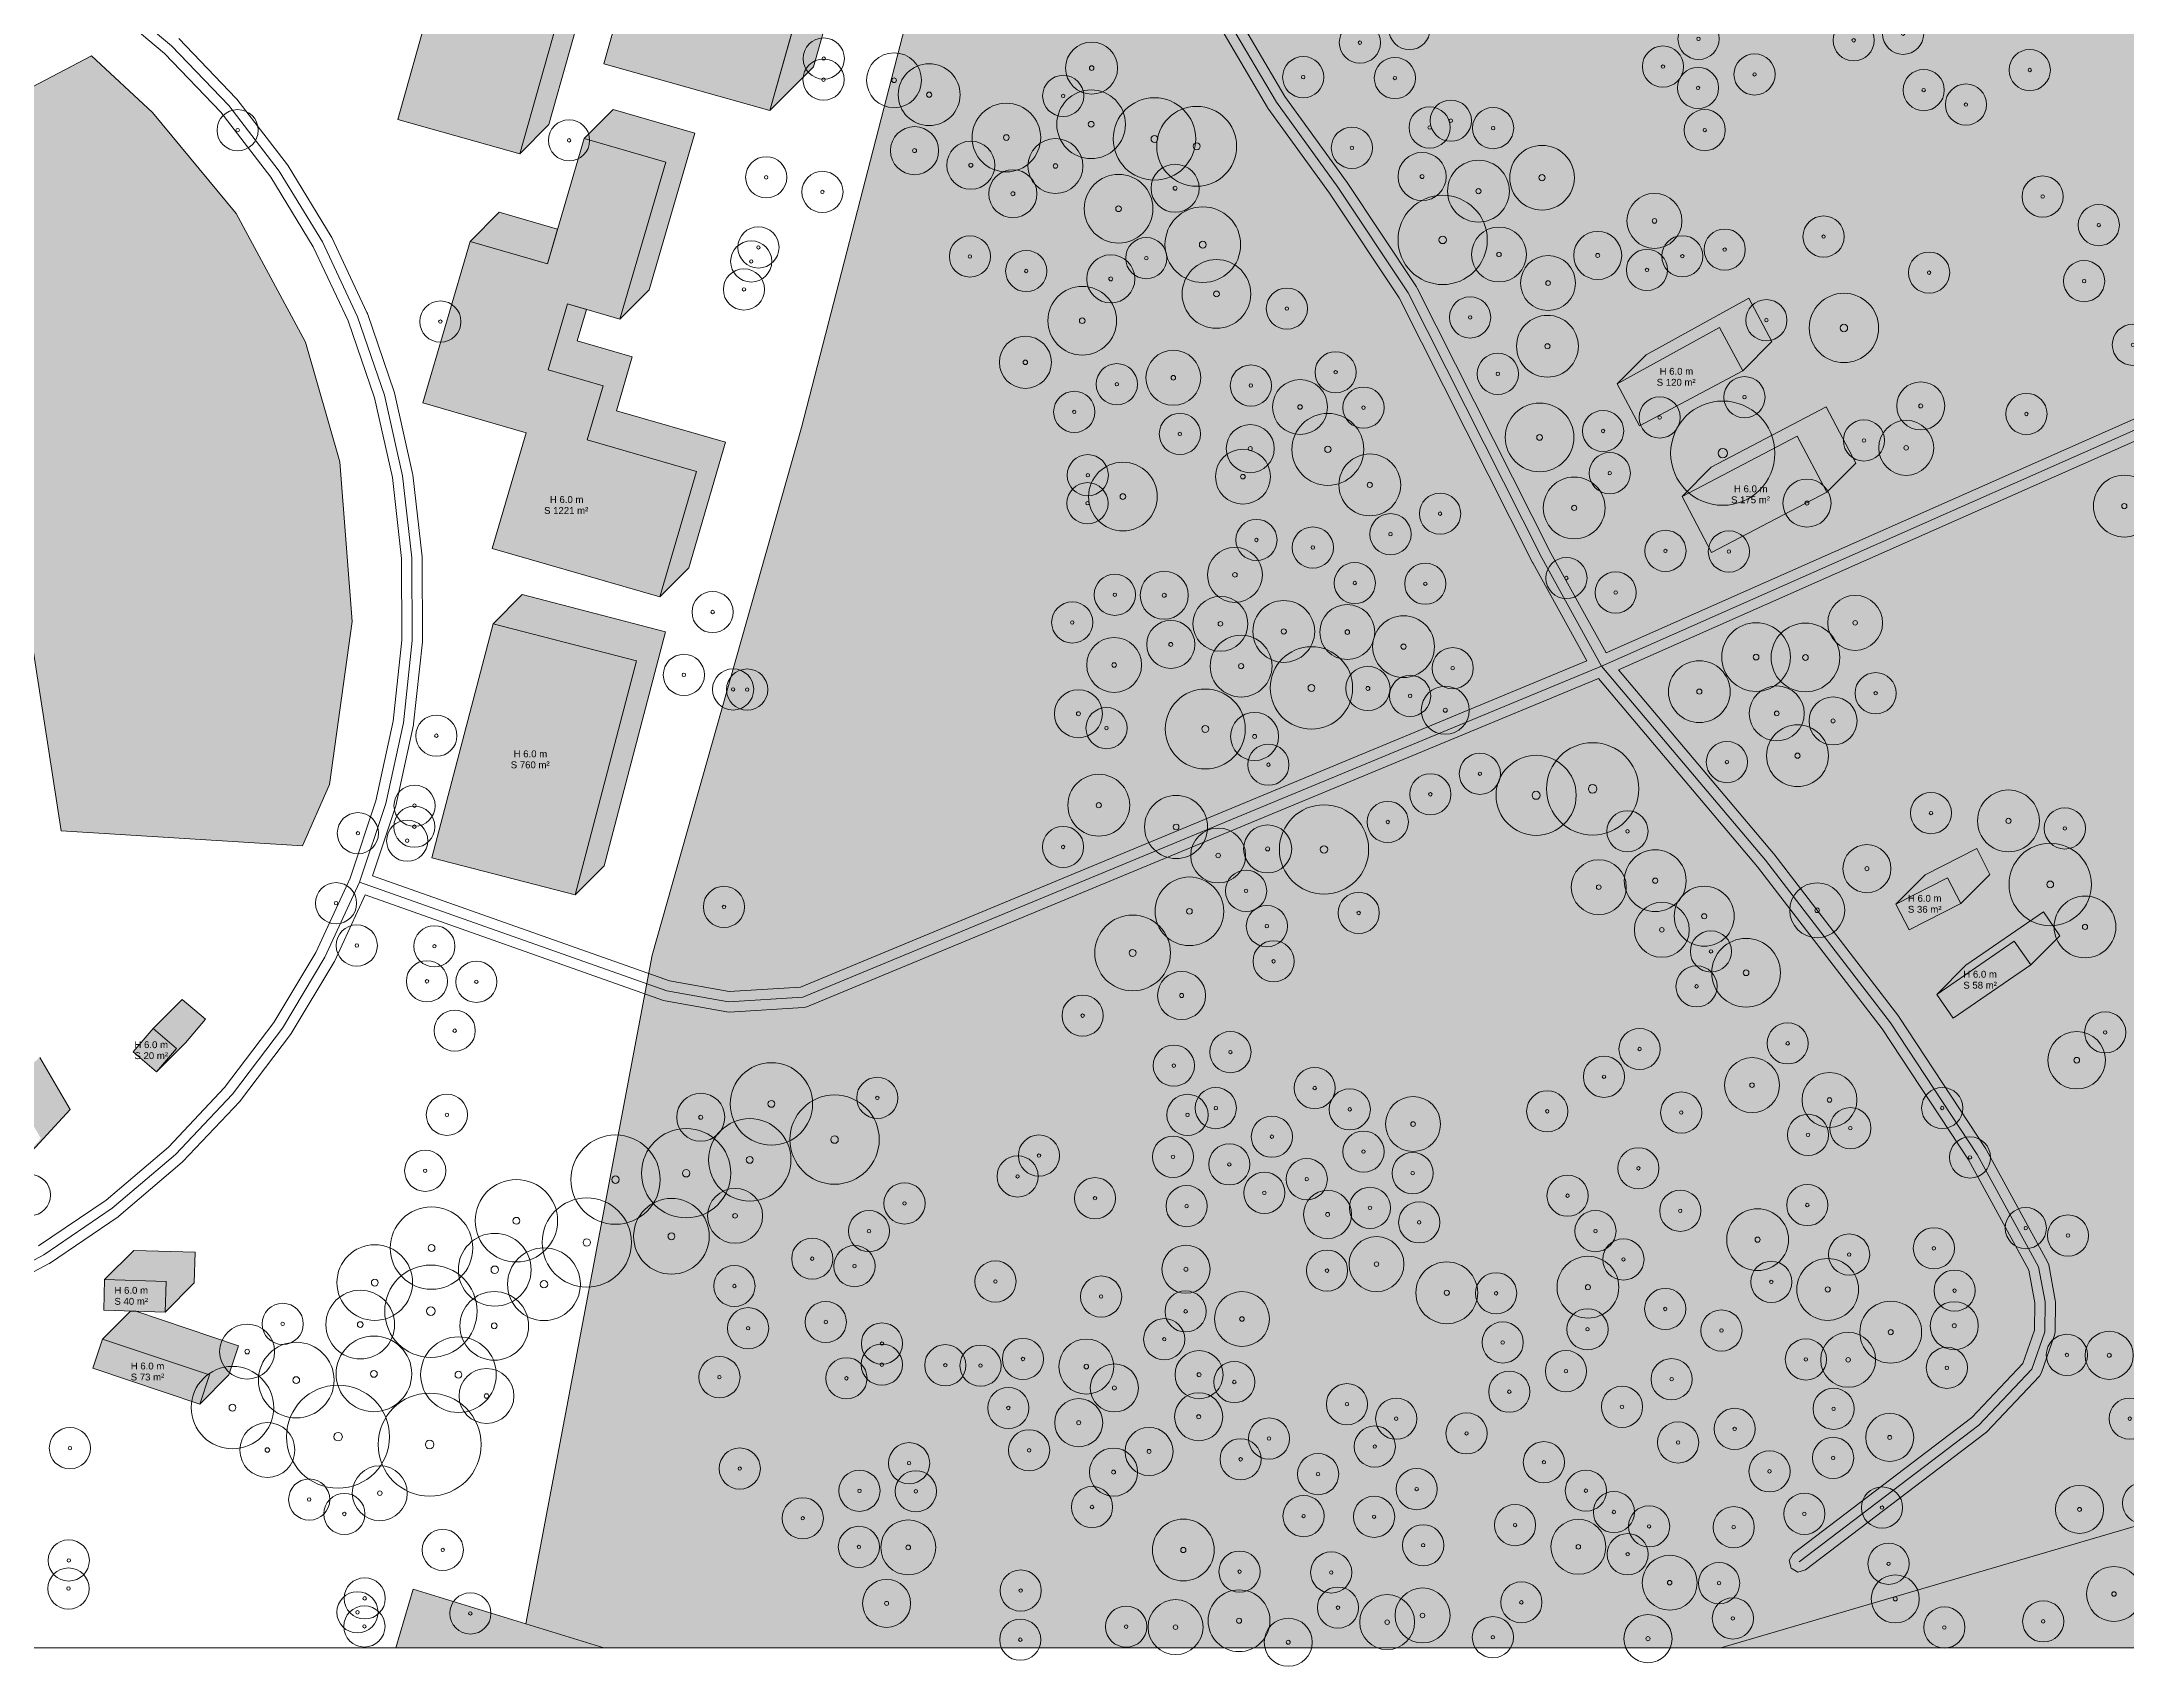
# Model space of a CAD drawing. Header units: metres. Extents: x -6 to 971, y -3 to 1031.
# Drawn here: x 490.4 to 793.9, y -2.7 to 233.8 of the extents above; entities that cross this region are included whole.
import ezdxf

# ---------------------------------------------------------------- set-up
doc = ezdxf.new("R2010")
doc.units = ezdxf.units.M
doc.header["$MEASUREMENT"] = 0
for name, color, linetype, lineweight, true_color in [('TPX_BUILDING_AREAS_TEXT', 7, 'CONTINUOUS', 0, 0x000000), ('TPX_BUILDING_HEIGHTS_TEXT', 7, 'CONTINUOUS', 0, 0x000000), ('TPX_BUILDINGS', 7, 'CONTINUOUS', 0, 0x000000), ('TPX_BUILDINGS_HATCH', 7, 'CONTINUOUS', 0, 0xf0f0f0), ('TPX_BUILDINGS_SHADOWS_HATCH', 7, 'CONTINUOUS', 0, 0x000000), ('TPX_BUILDINGS_SHADOWS_OUTLINES', 7, 'CONTINUOUS', 0, 0x000000), ('TPX_FRAME_PROJECT', 7, 'CONTINUOUS', 0, 0x000000), ('TPX_RAILWAYS_AXES', 7, 'CONTINUOUS', 0, 0x464646), ('TPX_ROADS_AXES', 7, 'CONTINUOUS', 0, 0x323232), ('TPX_ROADS_CONTOURS', 7, 'CONTINUOUS', 0, 0x646464), ('TPX_VEGETATION_GREEN_SPACES', 7, 'CONTINUOUS', 0, 0x58ba48), ('TPX_VEGETATION_GREEN_SPACES_HATCH', 7, 'CONTINUOUS', 0, 0x58ba48), ('TPX_VEGETATION_TREES_INDIVIDUAL', 7, 'CONTINUOUS', 0, 0x136734)]:
    doc.layers.add(name, color=color, linetype=linetype, lineweight=lineweight, true_color=true_color)
doc.styles.add('TPX_TEXTE', font='arial.ttf')

# ---------------------------------------------------------------- blocks, each defined once
blk = doc.blocks.new('TREETR004_CR045')
at = {"layer": 'TPX_VEGETATION_TREES_INDIVIDUAL'}
for radius in [4.5, 0.375]:
    blk.add_circle((0, 0, 0.04), radius, dxfattribs=at)
blk = doc.blocks.new('TREETR004_CR050')
at = {"layer": 'TPX_VEGETATION_TREES_INDIVIDUAL'}
for radius in [5, 0.417]:
    blk.add_circle((0, 0, 0.04), radius, dxfattribs=at)
blk = doc.blocks.new('TREETR003_CR040')
at = {"layer": 'TPX_VEGETATION_TREES_INDIVIDUAL'}
for radius in [4, 0.333]:
    blk.add_circle((0, 0, 0.04), radius, dxfattribs=at)
blk = doc.blocks.new('TREETR003_CR038')
at = {"layer": 'TPX_VEGETATION_TREES_INDIVIDUAL'}
for radius in [3.79, 0.333]:
    blk.add_circle((0, 0, 0.04), radius, dxfattribs=at)
blk = doc.blocks.new('TREETR005_CR053')
at = {"layer": 'TPX_VEGETATION_TREES_INDIVIDUAL'}
for radius in [5.3, 0.542]:
    blk.add_circle((0, 0, 0.04), radius, dxfattribs=at)
blk = doc.blocks.new('TREETR004_CR042')
at = {"layer": 'TPX_VEGETATION_TREES_INDIVIDUAL'}
for radius in [4.19, 0.417]:
    blk.add_circle((0, 0, 0.04), radius, dxfattribs=at)
blk = doc.blocks.new('TREETR003_CR035')
at = {"layer": 'TPX_VEGETATION_TREES_INDIVIDUAL'}
for radius in [3.5, 0.292]:
    blk.add_circle((0, 0, 0.04), radius, dxfattribs=at)
blk = doc.blocks.new('TREETR007_CR076')
at = {"layer": 'TPX_VEGETATION_TREES_INDIVIDUAL'}
for radius in [7.59, 0.667]:
    blk.add_circle((0, 0, 0.04), radius, dxfattribs=at)
blk = doc.blocks.new('TREETR005_CR052')
at = {"layer": 'TPX_VEGETATION_TREES_INDIVIDUAL'}
for radius in [5.24, 0.458]:
    blk.add_circle((0, 0, 0.04), radius, dxfattribs=at)
blk = doc.blocks.new('TREETR005_CR065')
at = {"layer": 'TPX_VEGETATION_TREES_INDIVIDUAL'}
for radius in [6.5, 0.542]:
    blk.add_circle((0, 0, 0.04), radius, dxfattribs=at)
blk = doc.blocks.new('TREETR003_CR032')
at = {"layer": 'TPX_VEGETATION_TREES_INDIVIDUAL'}
for radius in [3.23, 0.292]:
    blk.add_circle((0, 0, 0.04), radius, dxfattribs=at)
blk = doc.blocks.new('TREETR005_CR051')
at = {"layer": 'TPX_VEGETATION_TREES_INDIVIDUAL'}
for radius in [5.05, 0.542]:
    blk.add_circle((0, 0, 0.04), radius, dxfattribs=at)
blk = doc.blocks.new('TREETR005_CR060')
at = {"layer": 'TPX_VEGETATION_TREES_INDIVIDUAL'}
for radius in [6, 0.5]:
    blk.add_circle((0, 0, 0.04), radius, dxfattribs=at)
blk = doc.blocks.new('TREETR003_CR030')
at = {"layer": 'TPX_VEGETATION_TREES_INDIVIDUAL'}
for radius in [3, 0.25]:
    blk.add_circle((0, 0, 0.04), radius, dxfattribs=at)
blk = doc.blocks.new('TREETR006_CR067')
at = {"layer": 'TPX_VEGETATION_TREES_INDIVIDUAL'}
for radius in [6.72, 0.625]:
    blk.add_circle((0, 0, 0.04), radius, dxfattribs=at)
blk = doc.blocks.new('TREETR005_CR055')
at = {"layer": 'TPX_VEGETATION_TREES_INDIVIDUAL'}
for radius in [5.51, 0.5]:
    blk.add_circle((0, 0, 0.04), radius, dxfattribs=at)
blk = doc.blocks.new('TREETR004_CR044')
at = {"layer": 'TPX_VEGETATION_TREES_INDIVIDUAL'}
for radius in [4.37, 0.375]:
    blk.add_circle((0, 0, 0.04), radius, dxfattribs=at)
blk = doc.blocks.new('TREETR004_CR046')
at = {"layer": 'TPX_VEGETATION_TREES_INDIVIDUAL'}
for radius in [4.59, 0.417]:
    blk.add_circle((0, 0, 0.04), radius, dxfattribs=at)
blk = doc.blocks.new('TREETR006_CR058')
at = {"layer": 'TPX_VEGETATION_TREES_INDIVIDUAL'}
for radius in [5.83, 0.583]:
    blk.add_circle((0, 0, 0.04), radius, dxfattribs=at)
blk = doc.blocks.new('TREETR006_CR075')
at = {"layer": 'TPX_VEGETATION_TREES_INDIVIDUAL'}
for radius in [7.5, 0.625]:
    blk.add_circle((0, 0, 0.04), radius, dxfattribs=at)
blk = doc.blocks.new('TREETR005_CR047')
at = {"layer": 'TPX_VEGETATION_TREES_INDIVIDUAL'}
for radius in [4.71, 0.458]:
    blk.add_circle((0, 0, 0.04), radius, dxfattribs=at)
blk = doc.blocks.new('TREETR005_CR058')
at = {"layer": 'TPX_VEGETATION_TREES_INDIVIDUAL'}
for radius in [5.82, 0.5]:
    blk.add_circle((0, 0, 0.04), radius, dxfattribs=at)

msp = doc.modelspace()

# ---------------------------------------------------------------- hatches: boundary and pattern name
at = {"layer": 'TPX_BUILDINGS_HATCH'}
for points in [[(580.74, 260.71), (572.22, 230.62), (596.4, 223.84), (607.5, 263.08), (600.9, 264.93), (591.23, 267.65), (588.64, 258.49), (580.74, 260.71)], [(551.07, 254), (542.21, 222.5), (560, 217.54), (568.87, 249.04), (551.07, 254)], [(552.75, 204.77), (545.88, 181.26), (560.9, 176.9), (555.97, 160.06), (580.36, 153), (585.7, 171.27), (569.82, 175.86), (572.12, 183.73), (564.11, 186.06), (566.92, 195.67), (574.57, 193.45), (581.24, 216.3), (569.35, 219.75), (564.01, 201.51), (552.75, 204.77)], [(734.71, 192.24), (719.78, 184.01), (723.05, 177.93), (738.08, 185.93), (734.71, 192.24)], [(745.99, 176.42), (729.24, 167.64), (733.55, 159.45), (750.3, 168.24), (745.99, 176.42)], [(556.11, 149.1), (547.16, 115.03), (568.03, 109.6), (576.98, 143.67), (556.11, 149.1)], [(767.91, 112.1), (760.38, 108.27), (762.3, 104.51), (769.82, 108.34), (767.91, 112.1)], [(777.62, 102.89), (766.33, 95.12), (768.73, 91.64), (780.02, 99.42), (777.62, 102.89)], [(506.59, 90.16), (503.69, 86.76), (507.09, 83.84), (510, 87.25), (506.59, 90.16)], [(499.53, 53.6), (499.39, 49.13), (508.34, 48.86), (508.47, 53.34), (499.53, 53.6)], [(499.24, 44.94), (497.82, 40.69), (513.37, 35.48), (514.8, 39.72), (499.24, 44.94)]]:
    msp.add_hatch(color=256, dxfattribs=at).paths.add_polyline_path(points)
at = {"layer": 'TPX_BUILDINGS_SHADOWS_HATCH'}
for points in [[(598.54, 231.39), (596.4, 223.84), (602.77, 230.2), (613.86, 269.44), (612.42, 269.85), (617.3, 287.92), (610.67, 289.69), (606.43, 285.45), (613.06, 283.68), (607.5, 263.08), (598.54, 231.39)], [(555.31, 258.24), (551.07, 254), (568.87, 249.04), (560, 217.54), (564.24, 221.79), (573.11, 253.28), (555.31, 258.24)], [(366.37, 196.14), (364.71, 175.94), (365.02, 147.27), (369.28, 125.62), (374.87, 105.2), (382.52, 86.81), (399.05, 68.92), (417.97, 60.62), (432.09, 58.3), (445.48, 59.94), (457.12, 63.36), (467.73, 66.79), (473.72, 70.77), (485.83, 81.71), (490.26, 74.14), (482.42, 65.57), (486.66, 69.81), (494.5, 78.38), (490.07, 85.95), (477.96, 75.02), (471.97, 71.03), (461.36, 67.6), (449.72, 64.18), (436.33, 62.55), (422.22, 64.86), (403.29, 73.16), (386.77, 91.05), (379.11, 109.45), (373.52, 129.86), (369.26, 151.52), (368.95, 180.18), (370.61, 200.38), (376.26, 216.25), (381.7, 225.55), (385.54, 229.85), (383.61, 228.21), (377.46, 221.31), (372.02, 212), (366.37, 196.14)], [(573.59, 223.99), (569.35, 219.75), (581.24, 216.3), (574.57, 193.45), (578.81, 197.7), (585.48, 220.54), (573.59, 223.99)], [(556.99, 209.01), (552.75, 204.77), (564.01, 201.51), (565.49, 206.55), (556.99, 209.01)], [(566.92, 195.67), (564.11, 186.06), (572.12, 183.73), (569.82, 175.86), (585.7, 171.27), (580.36, 153), (584.6, 157.24), (589.95, 175.51), (574.06, 180.11), (576.37, 187.98), (568.36, 190.3), (569.69, 194.86), (566.92, 195.67)], [(724.02, 188.25), (719.78, 184.01), (734.71, 192.24), (738.08, 185.93), (742.32, 190.17), (738.96, 196.48), (724.02, 188.25)], [(733.49, 171.88), (729.24, 167.64), (745.99, 176.42), (750.3, 168.24), (754.54, 172.48), (750.24, 180.67), (733.49, 171.88)], [(560.35, 153.35), (556.11, 149.1), (576.98, 143.67), (568.03, 109.6), (572.27, 113.84), (581.22, 147.92), (560.35, 153.35)], [(764.63, 112.52), (760.38, 108.27), (767.91, 112.1), (769.82, 108.34), (774.07, 112.58), (772.15, 116.35), (764.63, 112.52)], [(770.57, 99.36), (766.33, 95.12), (777.62, 102.89), (780.02, 99.42), (784.26, 103.66), (781.87, 107.13), (770.57, 99.36)], [(510.83, 94.4), (506.59, 90.16), (510, 87.25), (507.09, 83.84), (511.33, 88.09), (514.24, 91.5), (510.83, 94.4)], [(503.77, 57.84), (499.53, 53.6), (508.47, 53.34), (508.34, 48.86), (512.58, 53.11), (512.71, 57.58), (503.77, 57.84)], [(503.31, 49.01), (499.24, 44.94), (514.8, 39.72), (513.37, 35.48), (517.62, 39.72), (519.04, 43.97), (504.05, 48.99), (503.31, 49.01)]]:
    msp.add_hatch(color=256, dxfattribs=at).paths.add_polyline_path(points)
at = {"layer": 'TPX_VEGETATION_GREEN_SPACES_HATCH'}
for points in [[(579.28, 100.82), (560.86, 3.47), (572.24, 0), (835.32, 0), (843.61, 42.18), (866.65, 128.06), (941.82, 330.11), (947.05, 342.39), (930.01, 361.35), (918.49, 376.39), (909.42, 388.64), (902.55, 404.03), (900.29, 414.66), (898.48, 427.53), (895.45, 438.15), (888.23, 449.36), (882.56, 456.1), (874.06, 462.2), (866.7, 467.23), (858.8, 470.47), (849.22, 474.15), (841.61, 476.16), (827.8, 477.23), (810.37, 478.26), (792.15, 480.71), (778.56, 484.36), (767.41, 489.49), (753.68, 497.52), (745.63, 503.22), (740.29, 508.21), (736.78, 517.99), (730.88, 534.74), (723.44, 551.53), (717.3, 559.62), (710.98, 567.1), (705.48, 570.68), (701.95, 566.81), (673.03, 500.26), (637.57, 424.2), (625.09, 399.92), (614.9, 384.61), (600.45, 367.16), (609.32, 365.78), (616.83, 367.92), (623.97, 368.96), (632.4, 363.36), (639.8, 358), (646.74, 357.99), (650.39, 358.16), (648.64, 343.2), (637.44, 318.75), (601, 177.65), (579.28, 100.82)], [(497.6, 231.8), (477.34, 221.18), (493.19, 118.95), (528.35, 116.77), (532.28, 125.68), (535.59, 149.41), (533.76, 172.68), (528.79, 190.11), (518.69, 208.85), (506.51, 223.53), (497.6, 231.8)], [(544.44, 8.52), (541.93, 0), (572.24, 0), (560.86, 3.47), (544.44, 8.52)]]:
    msp.add_hatch(color=256, dxfattribs=at).paths.add_polyline_path(points)

# ---------------------------------------------------------------- linework, layer by layer
at = {"layer": 'TPX_BUILDINGS', "elevation": 0.04}
for points in [[(580.74, 260.71), (572.22, 230.62), (596.4, 223.84), (607.5, 263.08), (600.9, 264.93), (591.23, 267.65), (588.64, 258.49)], [(551.07, 254), (542.21, 222.5), (560, 217.54), (568.87, 249.04)], [(552.75, 204.77), (545.88, 181.26), (560.9, 176.9), (555.97, 160.06), (580.36, 153), (585.7, 171.27), (569.82, 175.86), (572.12, 183.73), (564.11, 186.06), (566.92, 195.67), (574.57, 193.45), (581.24, 216.3), (569.35, 219.75), (564.01, 201.51)], [(734.71, 192.24), (719.78, 184.01), (723.05, 177.93), (738.08, 185.93)], [(745.99, 176.42), (729.24, 167.64), (733.55, 159.45), (750.3, 168.24)], [(556.11, 149.1), (547.16, 115.03), (568.03, 109.6), (576.98, 143.67)], [(767.91, 112.1), (760.38, 108.27), (762.3, 104.51), (769.82, 108.34)], [(777.62, 102.89), (766.33, 95.12), (768.73, 91.64), (780.02, 99.42)], [(506.59, 90.16), (503.69, 86.76), (507.09, 83.84), (510, 87.25)], [(499.53, 53.6), (499.39, 49.13), (508.34, 48.86), (508.47, 53.34)], [(499.24, 44.94), (497.82, 40.69), (513.37, 35.48), (514.8, 39.72)]]:
    msp.add_lwpolyline(points, close=True, dxfattribs=at)
at = {"layer": 'TPX_BUILDINGS_SHADOWS_OUTLINES', "elevation": 0.04}
for points in [[(598.54, 231.39), (596.4, 223.84), (602.77, 230.2), (613.86, 269.44), (612.42, 269.85), (617.3, 287.92), (610.67, 289.69), (606.43, 285.45), (613.06, 283.68), (607.5, 263.08)], [(555.31, 258.24), (551.07, 254), (568.87, 249.04), (560, 217.54), (564.24, 221.79), (573.11, 253.28)], [(573.59, 223.99), (569.35, 219.75), (581.24, 216.3), (574.57, 193.45), (578.81, 197.7), (585.48, 220.54)], [(556.99, 209.01), (552.75, 204.77), (564.01, 201.51), (565.49, 206.55)], [(566.92, 195.67), (564.11, 186.06), (572.12, 183.73), (569.82, 175.86), (585.7, 171.27), (580.36, 153), (584.6, 157.24), (589.95, 175.51), (574.06, 180.11), (576.37, 187.98), (568.36, 190.3), (569.69, 194.86)], [(724.02, 188.25), (719.78, 184.01), (734.71, 192.24), (738.08, 185.93), (742.32, 190.17), (738.96, 196.48)], [(733.49, 171.88), (729.24, 167.64), (745.99, 176.42), (750.3, 168.24), (754.54, 172.48), (750.24, 180.67)], [(560.35, 153.35), (556.11, 149.1), (576.98, 143.67), (568.03, 109.6), (572.27, 113.84), (581.22, 147.92)], [(764.63, 112.52), (760.38, 108.27), (767.91, 112.1), (769.82, 108.34), (774.07, 112.58), (772.15, 116.35)], [(770.57, 99.36), (766.33, 95.12), (777.62, 102.89), (780.02, 99.42), (784.26, 103.66), (781.87, 107.13)], [(510.83, 94.4), (506.59, 90.16), (510, 87.25), (507.09, 83.84), (511.33, 88.09), (514.24, 91.5)], [(503.77, 57.84), (499.53, 53.6), (508.47, 53.34), (508.34, 48.86), (512.58, 53.11), (512.71, 57.58)], [(503.31, 49.01), (499.24, 44.94), (514.8, 39.72), (513.37, 35.48), (517.62, 39.72), (519.04, 43.97), (504.05, 48.99)]]:
    msp.add_lwpolyline(points, close=True, dxfattribs=at)
msp.add_lwpolyline([(486.66, 69.81), (494.5, 78.38), (490.07, 85.95)], dxfattribs=at)
at = {"layer": 'TPX_FRAME_PROJECT', "elevation": 0}
msp.add_lwpolyline([(0, 0), (964.78, 0), (964.78, 1022.85), (0, 1022.85)], close=True, dxfattribs=at)
at = {"layer": 'TPX_RAILWAYS_AXES', "elevation": 0.03}
msp.add_lwpolyline([(734.89, 0), (964.78, 67.42)], dxfattribs=at)
at = {"layer": 'TPX_ROADS_AXES', "elevation": 0.03}
for points in [[(479.99, 51.53), (490.66, 57.2), (500.64, 63.99), (509.84, 71.81), (518.13, 80.58), (525.42, 90.2), (531.62, 100.52), (536.66, 111.47), (540.49, 122.9), (543.04, 134.67), (544.31, 146.63), (544.27, 158.67), (542.91, 170.63), (540.27, 182.39), (536.37, 193.78), (531.24, 204.68), (524.97, 214.99), (517.61, 224.54), (509.26, 233.25), (500.01, 241.01), (491.67, 246.59), (489.97, 247.73)], [(746.31, 12.5), (772.46, 32.41), (780.18, 40.57), (782.07, 45.99), (782.1, 50.34), (781.15, 55.47), (772.22, 71.81), (759.61, 90.98), (741.41, 114.65), (717.52, 142.94), (708.82, 158.68), (689.34, 197.3), (679.12, 212.64), (670.16, 225.03), (663.36, 236.59)], [(868.66, 209.84), (717.52, 142.94), (601.19, 94.7), (590.4, 94.03), (581.42, 95.66), (536.66, 111.47)]]:
    msp.add_lwpolyline(points, dxfattribs=at)
at = {"layer": 'TPX_ROADS_CONTOURS', "elevation": 0.03}
for points in [[(868.05, 211.21), (718.17, 144.87), (710.15, 159.38), (690.68, 197.98), (690.58, 198.13), (680.37, 213.47), (680.34, 213.52), (671.41, 225.85), (665.57, 235.79), (706.65, 250.64), (737.85, 261.1), (789.78, 277.1), (789.99, 277.19), (798.83, 281.48)], [(489.22, 246.43), (490.83, 245.35), (499.11, 239.8), (508.23, 232.15), (516.47, 223.56), (523.73, 214.14), (529.92, 203.97), (534.97, 193.22), (538.82, 181.98), (541.43, 170.38), (542.77, 158.59), (542.81, 146.71), (541.56, 134.9), (539.04, 123.29), (535.27, 112.03), (530.29, 101.23), (524.18, 91.04), (516.98, 81.55), (508.81, 72.9), (499.73, 65.18), (489.89, 58.49)], [(662.07, 235.83), (668.86, 224.27), (668.94, 224.15), (677.89, 211.78), (688.04, 196.55), (707.48, 158), (707.51, 157.95), (715.39, 143.69), (600.85, 96.18), (590.48, 95.54), (581.81, 97.11), (538.55, 112.39), (541.91, 122.42), (541.95, 122.58), (544.51, 134.35), (544.53, 134.51), (545.8, 146.48), (545.81, 146.64), (545.76, 158.68), (545.76, 158.84), (544.4, 170.8), (544.38, 170.96), (541.73, 182.72), (541.69, 182.87), (537.79, 194.27), (537.72, 194.42), (532.6, 205.32), (532.52, 205.47), (526.25, 215.77), (526.16, 215.9), (518.8, 225.46), (518.69, 225.58), (510.34, 234.29)], [(480.69, 50.2), (491.37, 55.88), (491.5, 55.96), (501.49, 62.75), (501.62, 62.85), (510.81, 70.67), (510.93, 70.78), (519.22, 79.55), (519.33, 79.67), (526.62, 89.29), (526.71, 89.43), (532.9, 99.75), (532.98, 99.9), (537.45, 109.6), (580.92, 94.25), (581.15, 94.18), (590.13, 92.56), (590.49, 92.54), (601.28, 93.2), (601.77, 93.31), (717.08, 141.14), (740.24, 113.71), (758.38, 90.11), (770.94, 71.03), (779.72, 54.96), (780.6, 50.21), (780.57, 46.25), (778.87, 41.37), (771.46, 33.53), (745.4, 13.69), (744.82, 12.7), (745.12, 11.59), (746.11, 11.01), (747.22, 11.31), (773.37, 31.22), (773.55, 31.38), (781.27, 39.54), (781.6, 40.08), (783.49, 45.49), (783.57, 45.98), (783.6, 50.33), (783.58, 50.61), (782.63, 55.74), (782.47, 56.19), (773.54, 72.53), (773.48, 72.63), (760.86, 91.8), (760.8, 91.89), (742.6, 115.57), (742.56, 115.62), (719.96, 142.38), (869.27, 208.47)]]:
    msp.add_lwpolyline(points, dxfattribs=at)
at = {"layer": 'TPX_VEGETATION_GREEN_SPACES', "elevation": 0}
msp.add_lwpolyline([(673.03, 500.26), (637.57, 424.2), (625.09, 399.92), (614.9, 384.61), (600.45, 367.16), (609.32, 365.78), (616.83, 367.92), (623.97, 368.96), (632.4, 363.36), (639.8, 358), (646.74, 357.99), (650.39, 358.16), (648.64, 343.2), (637.44, 318.75), (601, 177.65), (579.28, 100.82), (560.86, 3.47), (572.24, 0), (835.32, 0)], dxfattribs=at)
for points in [[(497.6, 231.8), (477.34, 221.18), (493.19, 118.95), (528.35, 116.77), (532.28, 125.68), (535.59, 149.41), (533.76, 172.68), (528.79, 190.11), (518.69, 208.85), (506.51, 223.53)], [(544.44, 8.52), (541.93, 0), (572.24, 0), (560.86, 3.47)]]:
    msp.add_lwpolyline(points, close=True, dxfattribs=at)

# ---------------------------------------------------------------- block references
at = {"layer": 'TPX_VEGETATION_TREES_INDIVIDUAL'}
for name, p in [('TREETR003_CR030', (689.54, 235.69, 0.04)), ('TREETR003_CR030', (731.64, 234.26, 0.04)), ('TREETR003_CR030', (754.23, 234.05, 0.04)), ('TREETR003_CR030', (761.43, 235, 0.04)), ('TREETR003_CR030', (604.25, 231.39, 0.04)), ('TREETR003_CR038', (643.26, 230, 0.04)), ('TREETR003_CR030', (682.33, 233.71, 0.04)), ('TREETR003_CR030', (604.22, 228.32, 0.04)), ('TREETR003_CR040', (614.49, 228.23, 0.04)), ('TREETR003_CR030', (674.07, 228.68, 0.04)), ('TREETR003_CR030', (687.42, 228.55, 0.04)), ('TREETR003_CR030', (726.46, 230.22, 0.04)), ('TREETR003_CR030', (739.8, 229.08, 0.04)), ('TREETR003_CR030', (779.87, 229.72, 0.04)), ('TREETR004_CR045', (619.6, 226.13, 0.04)), ('TREETR003_CR030', (639.12, 225.95, 0.04)), ('TREETR003_CR030', (731.57, 227.11, 0.04)), ('TREETR003_CR030', (764.43, 226.8, 0.04)), ('TREETR003_CR030', (770.58, 224.69, 0.04)), ('TREETR004_CR050', (630.84, 219.89, 0.04)), ('TREETR004_CR050', (643.19, 221.82, 0.04)), ('TREETR005_CR060', (652.41, 219.69, 0.04)), ('TREETR003_CR030', (695.57, 222.34, 0.04)), ('TREETR003_CR030', (518.9, 220.96, 0.04)), ('TREETR003_CR030', (567.16, 219.48, 0.04)), ('TREETR005_CR058', (658.56, 218.61, 0.04)), ('TREETR003_CR030', (692.48, 221.35, 0.04)), ('TREETR003_CR030', (701.73, 221.26, 0.04)), ('TREETR003_CR030', (732.54, 220.97, 0.04)), ('TREETR003_CR035', (617.47, 217.98, 0.04)), ('TREETR003_CR035', (625.67, 215.86, 0.04)), ('TREETR003_CR040', (637.99, 215.74, 0.04)), ('TREETR003_CR030', (681.16, 218.39, 0.04)), ('TREETR005_CR047', (708.85, 214.04, 0.04)), ('TREETR003_CR030', (595.87, 214.1, 0.04)), ('TREETR003_CR035', (655.42, 212.51, 0.04)), ('TREETR003_CR035', (691.39, 214.21, 0.04)), ('TREETR004_CR045', (699.59, 212.08, 0.04)), ('TREETR003_CR030', (604.06, 211.97, 0.04)), ('TREETR003_CR035', (631.79, 211.71, 0.04)), ('TREETR004_CR050', (647.18, 209.52, 0.04)), ('TREETR003_CR030', (781.75, 211.3, 0.04)), ('TREETR005_CR055', (659.45, 204.29, 0.04)), ('TREETR005_CR065', (694.38, 204.98, 0.04)), ('TREETR003_CR040', (725.22, 207.75, 0.04)), ('TREETR003_CR030', (789.92, 207.14, 0.04)), ('TREETR003_CR030', (594.74, 203.89, 0.04)), ('TREETR003_CR040', (702.58, 202.86, 0.04)), ('TREETR003_CR030', (735.45, 203.57, 0.04)), ('TREETR003_CR030', (749.85, 205.47, 0.04)), ('TREETR003_CR030', (593.69, 201.85, 0.04)), ('TREETR003_CR030', (625.54, 202.57, 0.04)), ('TREETR003_CR030', (633.74, 200.45, 0.04)), ('TREETR003_CR030', (651.22, 202.33, 0.04)), ('TREETR003_CR035', (716.96, 202.72, 0.04)), ('TREETR003_CR030', (724.13, 200.61, 0.04)), ('TREETR003_CR030', (729.28, 202.6, 0.04)), ('TREETR003_CR030', (592.63, 197.77, 0.04)), ('TREETR003_CR035', (646.05, 199.31, 0.04)), ('TREETR004_CR050', (661.44, 197.12, 0.04)), ('TREETR003_CR040', (709.73, 198.7, 0.04)), ('TREETR003_CR030', (765.21, 200.22, 0.04)), ('TREETR003_CR030', (787.79, 198.98, 0.04)), ('TREETR004_CR050', (641.89, 193.22, 0.04)), ('TREETR003_CR030', (671.69, 194.98, 0.04)), ('TREETR003_CR030', (548.42, 193.09, 0.04)), ('TREETR003_CR030', (698.38, 193.7, 0.04)), ('TREETR003_CR030', (741.52, 193.29, 0.04)), ('TREETR005_CR051', (752.81, 192.16, 0.04)), ('TREETR004_CR045', (709.64, 189.5, 0.04)), ('TREETR003_CR030', (794.89, 189.71, 0.04)), ('TREETR003_CR038', (633.61, 187.16, 0.04)), ('TREETR003_CR040', (655.16, 184.91, 0.04)), ('TREETR003_CR030', (678.79, 185.71, 0.04)), ('TREETR003_CR030', (702.41, 185.48, 0.04)), ('TREETR003_CR030', (646.93, 183.97, 0.04)), ('TREETR003_CR030', (666.45, 183.78, 0.04)), ('TREETR003_CR030', (640.73, 179.94, 0.04)), ('TREETR003_CR040', (673.61, 180.65, 0.04)), ('TREETR003_CR030', (682.85, 180.56, 0.04)), ('TREETR003_CR030', (738.33, 182.08, 0.04)), ('TREETR003_CR035', (764, 180.81, 0.04)), ('TREETR003_CR030', (779.39, 179.64, 0.04)), ('TREETR003_CR030', (656.11, 176.73, 0.04)), ('TREETR005_CR052', (677.66, 174.48, 0.04)), ('TREETR004_CR050', (708.49, 176.23, 0.04)), ('TREETR003_CR030', (717.74, 177.16, 0.04)), ('TREETR003_CR030', (725.98, 179.13, 0.04)), ('TREETR007_CR076', (735.17, 173.93, 0.04)), ('TREETR003_CR035', (666.36, 174.59, 0.04)), ('TREETR003_CR030', (755.73, 175.78, 0.04)), ('TREETR003_CR040', (761.88, 174.7, 0.04)), ('TREETR003_CR030', (642.7, 170.72, 0.04)), ('TREETR003_CR040', (665.29, 170.51, 0.04)), ('TREETR004_CR045', (683.77, 169.31, 0.04)), ('TREETR003_CR030', (718.71, 171.02, 0.04)), ('TREETR004_CR050', (647.81, 167.61, 0.04)), ('TREETR004_CR045', (713.53, 165.96, 0.04)), ('TREETR003_CR035', (747.43, 166.66, 0.04)), ('TREETR004_CR045', (793.64, 166.22, 0.04)), ('TREETR003_CR030', (642.66, 166.64, 0.04)), ('TREETR003_CR030', (694, 165.12, 0.04)), ('TREETR003_CR030', (667.26, 161.29, 0.04)), ('TREETR003_CR030', (686.78, 162.13, 0.04)), ('TREETR003_CR030', (675.47, 160.19, 0.04)), ('TREETR003_CR030', (726.82, 159.7, 0.04)), ('TREETR003_CR030', (736.06, 159.61, 0.04)), ('TREETR003_CR040', (664.13, 156.21, 0.04)), ('TREETR003_CR030', (681.58, 155.02, 0.04)), ('TREETR003_CR030', (691.85, 154.92, 0.04)), ('TREETR003_CR030', (712.4, 155.75, 0.04)), ('TREETR003_CR030', (646.64, 153.31, 0.04)), ('TREETR003_CR035', (653.83, 153.24, 0.04)), ('TREETR003_CR030', (719.57, 153.64, 0.04)), ('TREETR003_CR030', (588.07, 150.8, 0.04)), ('TREETR003_CR030', (640.44, 149.28, 0.04)), ('TREETR003_CR040', (662.01, 149.08, 0.04)), ('TREETR004_CR045', (671.24, 147.97, 0.04)), ('TREETR003_CR040', (680.49, 147.88, 0.04)), ('TREETR003_CR040', (754.45, 149.22, 0.04)), ('TREETR003_CR035', (654.79, 146.08, 0.04)), ('TREETR004_CR045', (688.68, 145.76, 0.04)), ('TREETR004_CR050', (740.02, 144.24, 0.04)), ('TREETR004_CR050', (747.21, 144.18, 0.04)), ('TREETR003_CR040', (646.54, 143.09, 0.04)), ('TREETR004_CR045', (665.03, 142.92, 0.04)), ('TREETR005_CR060', (675.27, 139.75, 0.04)), ('TREETR003_CR030', (583.88, 141.65, 0.04)), ('TREETR003_CR032', (683.49, 139.67, 0.04)), ('TREETR003_CR030', (695.84, 142.62, 0.04)), ('TREETR004_CR045', (731.76, 139.21, 0.04)), ('TREETR003_CR030', (591.05, 139.53, 0.04)), ('TREETR003_CR030', (593.1, 139.51, 0.04)), ('TREETR003_CR030', (689.64, 138.59, 0.04)), ('TREETR003_CR035', (694.76, 136.5, 0.04)), ('TREETR003_CR040', (743.03, 136.04, 0.04)), ('TREETR003_CR030', (757.43, 138.97, 0.04)), ('TREETR003_CR035', (641.34, 135.99, 0.04)), ('TREETR003_CR030', (645.43, 133.9, 0.04)), ('TREETR005_CR058', (659.81, 133.77, 0.04)), ('TREETR003_CR035', (751.23, 134.94, 0.04)), ('TREETR003_CR030', (547.84, 132.79, 0.04)), ('TREETR003_CR035', (666.99, 132.68, 0.04)), ('TREETR004_CR045', (746.05, 129.88, 0.04)), ('TREETR003_CR030', (669, 128.57, 0.04)), ('TREETR006_CR067', (716.22, 125.05, 0.04)), ('TREETR003_CR030', (735.77, 128.95, 0.04)), ('TREETR003_CR030', (699.8, 127.25, 0.04)), ('TREETR006_CR058', (707.99, 124.11, 0.04)), ('TREETR003_CR030', (544.66, 122.6, 0.04)), ('TREETR004_CR045', (644.3, 122.67, 0.04)), ('TREETR003_CR030', (692.59, 124.26, 0.04)), ('TREETR003_CR030', (765.49, 121.52, 0.04)), ('TREETR004_CR045', (776.77, 120.39, 0.04)), ('TREETR003_CR030', (536.41, 118.59, 0.04)), ('TREETR003_CR030', (544.63, 119.54, 0.04)), ('TREETR004_CR046', (655.56, 119.5, 0.04)), ('TREETR005_CR065', (677.1, 116.23, 0.04)), ('TREETR003_CR030', (686.38, 120.23, 0.04)), ('TREETR003_CR030', (721.29, 118.87, 0.04)), ('TREETR003_CR030', (784.98, 119.29, 0.04)), ('TREETR003_CR030', (543.59, 117.5, 0.04)), ('TREETR003_CR030', (639.1, 116.59, 0.04)), ('TREETR003_CR040', (661.69, 115.35, 0.04)), ('TREETR003_CR035', (668.89, 116.31, 0.04)), ('TREETR004_CR045', (725.33, 111.68, 0.04)), ('TREETR003_CR035', (756.16, 113.43, 0.04)), ('TREETR005_CR060', (782.85, 111.13, 0.04)), ('TREETR003_CR030', (665.75, 110.2, 0.04)), ('TREETR003_CR040', (717.11, 110.74, 0.04)), ('TREETR003_CR030', (533.23, 108.4, 0.04)), ('TREETR003_CR030', (589.72, 107.86, 0.04)), ('TREETR004_CR050', (657.5, 107.22, 0.04)), ('TREETR003_CR030', (682.15, 106.98, 0.04)), ('TREETR004_CR044', (732.47, 106.5, 0.04)), ('TREETR003_CR040', (748.92, 107.37, 0.04)), ('TREETR004_CR045', (787.92, 104.95, 0.04)), ('TREETR005_CR055', (649.23, 101.16, 0.04)), ('TREETR003_CR030', (668.78, 105.06, 0.04)), ('TREETR003_CR040', (726.29, 104.52, 0.04)), ('TREETR003_CR030', (536.25, 102.24, 0.04)), ('TREETR003_CR030', (547.55, 102.13, 0.04)), ('TREETR003_CR030', (733.45, 101.38, 0.04)), ('TREETR004_CR050', (738.56, 98.27, 0.04)), ('TREETR003_CR030', (669.76, 99.94, 0.04)), ('TREETR003_CR030', (546.47, 97.03, 0.04)), ('TREETR003_CR030', (553.66, 96.96, 0.04)), ('TREETR003_CR035', (656.36, 94.96, 0.04)), ('TREETR003_CR030', (731.35, 96.29, 0.04)), ('TREETR003_CR030', (641.95, 92.03, 0.04)), ('TREETR003_CR030', (550.51, 89.84, 0.04)), ('TREETR003_CR030', (790.86, 89.59, 0.04)), ('TREETR003_CR030', (663.47, 86.72, 0.04)), ('TREETR003_CR030', (723.05, 87.17, 0.04)), ('TREETR003_CR030', (744.62, 87.99, 0.04)), ('TREETR004_CR042', (786.71, 85.54, 0.04)), ('TREETR005_CR060', (596.63, 79.18, 0.04)), ('TREETR003_CR030', (655.23, 84.75, 0.04)), ('TREETR003_CR030', (717.87, 83.13, 0.04)), ('TREETR003_CR040', (739.43, 81.91, 0.04)), ('TREETR003_CR030', (612.05, 80.05, 0.04)), ('TREETR003_CR030', (675.74, 81.49, 0.04)), ('TREETR003_CR040', (750.71, 79.75, 0.04)), ('TREETR003_CR030', (549.37, 77.59, 0.04)), ('TREETR003_CR035', (586.34, 77.23, 0.04)), ('TREETR005_CR065', (605.83, 73.98, 0.04)), ('TREETR003_CR030', (657.22, 77.58, 0.04)), ('TREETR003_CR030', (661.34, 78.56, 0.04)), ('TREETR003_CR030', (680.85, 78.38, 0.04)), ('TREETR003_CR040', (690.07, 76.24, 0.04)), ('TREETR003_CR030', (709.61, 78.1, 0.04)), ('TREETR003_CR030', (729.12, 77.92, 0.04)), ('TREETR003_CR030', (767.13, 78.58, 0.04)), ('TREETR005_CR060', (593.47, 71.03, 0.04)), ('TREETR003_CR030', (669.51, 74.4, 0.04)), ('TREETR003_CR030', (747.58, 74.67, 0.04)), ('TREETR003_CR030', (753.75, 75.64, 0.04)), ('TREETR005_CR065', (573.93, 68.15, 0.04)), ('TREETR005_CR065', (584.21, 69.08, 0.04)), ('TREETR003_CR030', (635.59, 71.65, 0.04)), ('TREETR003_CR030', (655.11, 71.47, 0.04)), ('TREETR003_CR030', (663.31, 70.37, 0.04)), ('TREETR003_CR030', (682.85, 72.23, 0.04)), ('TREETR003_CR030', (771.17, 71.38, 0.04)), ('TREETR003_CR030', (546.21, 69.44, 0.04)), ('TREETR003_CR030', (632.48, 68.62, 0.04)), ('TREETR003_CR030', (674.59, 68.22, 0.04)), ('TREETR003_CR030', (690.01, 69.09, 0.04)), ('TREETR003_CR030', (722.88, 69.8, 0.04)), ('TREETR003_CR030', (488.66, 65.9, 0.04)), ('TREETR005_CR060', (559.49, 62.16, 0.04)), ('TREETR003_CR040', (591.34, 62.88, 0.04)), ('TREETR003_CR030', (616.01, 64.69, 0.04)), ('TREETR003_CR030', (643.75, 65.44, 0.04)), ('TREETR003_CR030', (657.09, 64.29, 0.04)), ('TREETR003_CR030', (668.41, 66.23, 0.04)), ('TREETR003_CR030', (683.79, 64.04, 0.04)), ('TREETR003_CR030', (712.57, 65.81, 0.04)), ('TREETR003_CR030', (747.48, 64.45, 0.04)), ('TREETR005_CR060', (547.13, 58.19, 0.04)), ('TREETR005_CR065', (569.74, 59, 0.04)), ('TREETR005_CR055', (582.07, 59.9, 0.04)), ('TREETR003_CR035', (677.62, 63.08, 0.04)), ('TREETR003_CR030', (690.96, 61.93, 0.04)), ('TREETR003_CR030', (728.98, 63.61, 0.04)), ('TREETR004_CR045', (740.24, 59.41, 0.04)), ('TREETR003_CR030', (779.29, 61.09, 0.04)), ('TREETR003_CR030', (610.84, 60.65, 0.04)), ('TREETR003_CR030', (716.63, 60.66, 0.04)), ('TREETR003_CR030', (765.91, 58.15, 0.04)), ('TREETR003_CR030', (785.44, 60.01, 0.04)), ('TREETR005_CR055', (538.87, 53.16, 0.04)), ('TREETR005_CR053', (556.34, 55.03, 0.04)), ('TREETR005_CR053', (563.51, 52.92, 0.04)), ('TREETR003_CR030', (602.58, 56.64, 0.04)), ('TREETR003_CR030', (608.73, 55.56, 0.04)), ('TREETR003_CR035', (657, 55.1, 0.04)), ('TREETR003_CR030', (677.54, 54.9, 0.04)), ('TREETR003_CR040', (684.74, 55.85, 0.04)), ('TREETR003_CR030', (720.7, 56.53, 0.04)), ('TREETR003_CR030', (753.57, 57.24, 0.04)), ('TREETR006_CR067', (547.04, 48.99, 0.04)), ('TREETR003_CR030', (591.24, 52.66, 0.04)), ('TREETR003_CR030', (629.25, 53.32, 0.04)), ('TREETR004_CR045', (694.98, 51.67, 0.04)), ('TREETR004_CR045', (715.53, 52.49, 0.04)), ('TREETR003_CR030', (742.24, 53.26, 0.04)), ('TREETR004_CR045', (750.45, 52.16, 0.04)), ('TREETR003_CR030', (768.93, 51.99, 0.04)), ('TREETR004_CR050', (536.75, 47.05, 0.04)), ('TREETR004_CR050', (556.27, 46.86, 0.04)), ('TREETR003_CR030', (644.64, 51.13, 0.04)), ('TREETR003_CR030', (656.95, 48.97, 0.04)), ('TREETR003_CR040', (665.15, 47.86, 0.04)), ('TREETR003_CR030', (702.16, 51.6, 0.04)), ('TREETR003_CR030', (726.79, 49.32, 0.04)), ('TREETR003_CR030', (525.46, 47.15, 0.04)), ('TREETR003_CR030', (593.24, 46.51, 0.04)), ('TREETR003_CR030', (604.55, 47.42, 0.04)), ('TREETR003_CR030', (715.47, 46.36, 0.04)), ('TREETR003_CR030', (734.98, 46.18, 0.04)), ('TREETR004_CR045', (759.63, 45.94, 0.04)), ('TREETR003_CR035', (768.88, 46.88, 0.04)), ('TREETR003_CR040', (520.28, 43.11, 0.04)), ('TREETR003_CR030', (612.73, 44.28, 0.04)), ('TREETR003_CR030', (653.83, 44.91, 0.04)), ('TREETR003_CR030', (703.12, 44.44, 0.04)), ('TREETR003_CR040', (753.43, 41.91, 0.04)), ('TREETR003_CR030', (785.28, 42.63, 0.04)), ('TREETR003_CR035', (791.44, 42.57, 0.04)), ('TREETR005_CR055', (527.43, 38.96, 0.04)), ('TREETR005_CR055', (538.74, 39.87, 0.04)), ('TREETR005_CR055', (551.06, 39.75, 0.04)), ('TREETR003_CR030', (612.71, 41.21, 0.04)), ('TREETR003_CR030', (621.95, 41.12, 0.04)), ('TREETR003_CR030', (627.08, 41.07, 0.04)), ('TREETR003_CR030', (633.26, 42.04, 0.04)), ('TREETR003_CR040', (642.49, 40.93, 0.04)), ('TREETR003_CR035', (658.91, 39.75, 0.04)), ('TREETR003_CR030', (712.33, 40.26, 0.04)), ('TREETR003_CR030', (747.27, 41.97, 0.04)), ('TREETR003_CR030', (767.8, 40.75, 0.04)), ('TREETR005_CR060', (518.15, 34.96, 0.04)), ('TREETR003_CR040', (555.14, 36.65, 0.04)), ('TREETR003_CR030', (589.06, 39.39, 0.04)), ('TREETR003_CR030', (607.55, 39.22, 0.04)), ('TREETR003_CR035', (646.57, 37.82, 0.04)), ('TREETR003_CR030', (664.04, 38.68, 0.04)), ('TREETR003_CR030', (704.08, 37.27, 0.04)), ('TREETR003_CR030', (727.72, 39.09, 0.04)), ('TREETR006_CR075', (533.52, 30.72, 0.04)), ('TREETR006_CR075', (546.86, 29.57, 0.04)), ('TREETR003_CR030', (631.13, 34.9, 0.04)), ('TREETR003_CR035', (658.85, 33.62, 0.04)), ('TREETR003_CR030', (680.44, 35.45, 0.04)), ('TREETR003_CR030', (720.5, 35.07, 0.04)), ('TREETR003_CR030', (751.31, 34.78, 0.04)), ('TREETR003_CR035', (641.38, 32.76, 0.04)), ('TREETR003_CR030', (669.09, 30.45, 0.04)), ('TREETR003_CR030', (687.61, 33.34, 0.04)), ('TREETR003_CR030', (697.86, 31.2, 0.04)), ('TREETR003_CR030', (736.9, 31.85, 0.04)), ('TREETR003_CR035', (759.48, 30.61, 0.04)), ('TREETR003_CR030', (794.43, 33.35, 0.04)), ('TREETR003_CR030', (494.47, 29.05, 0.04)), ('TREETR003_CR040', (523.23, 28.78, 0.04)), ('TREETR003_CR030', (634.16, 28.74, 0.04)), ('TREETR003_CR035', (651.62, 28.57, 0.04)), ('TREETR003_CR030', (664.96, 27.43, 0.04)), ('TREETR003_CR030', (684.49, 29.28, 0.04)), ('TREETR003_CR030', (728.66, 29.88, 0.04)), ('TREETR003_CR030', (751.24, 27.63, 0.04)), ('TREETR003_CR030', (592.02, 26.08, 0.04)), ('TREETR003_CR030', (616.68, 26.86, 0.04)), ('TREETR003_CR035', (646.45, 25.56, 0.04)), ('TREETR003_CR030', (676.24, 25.27, 0.04)), ('TREETR003_CR030', (709.12, 27, 0.04)), ('TREETR003_CR030', (741.98, 25.67, 0.04)), ('TREETR003_CR030', (529.32, 21.57, 0.04)), ('TREETR003_CR040', (539.6, 22.49, 0.04)), ('TREETR003_CR030', (609.45, 22.84, 0.04)), ('TREETR003_CR030', (617.66, 22.77, 0.04)), ('TREETR003_CR030', (690.59, 23.09, 0.04)), ('TREETR003_CR030', (715.24, 22.86, 0.04)), ('TREETR003_CR030', (534.44, 19.47, 0.04)), ('TREETR003_CR030', (601.19, 18.84, 0.04)), ('TREETR003_CR030', (643.32, 20.48, 0.04)), ('TREETR003_CR030', (674.12, 19.16, 0.04)), ('TREETR003_CR030', (684.39, 19.06, 0.04)), ('TREETR003_CR030', (719.32, 19.75, 0.04)), ('TREETR003_CR030', (747.05, 19.49, 0.04)), ('TREETR003_CR030', (758.36, 20.4, 0.04)), ('TREETR003_CR035', (787.12, 20.13, 0.04)), ('TREETR003_CR030', (796.37, 21.06, 0.04)), ('TREETR003_CR040', (616.56, 14.6, 0.04)), ('TREETR004_CR045', (656.61, 14.22, 0.04)), ('TREETR003_CR030', (704.92, 17.85, 0.04)), ('TREETR003_CR040', (714.14, 14.69, 0.04)), ('TREETR003_CR030', (724.44, 17.66, 0.04)), ('TREETR003_CR030', (736.76, 17.54, 0.04)), ('TREETR003_CR030', (494.31, 12.7, 0.04)), ('TREETR003_CR030', (548.77, 14.23, 0.04)), ('TREETR003_CR030', (609.37, 14.67, 0.04)), ('TREETR003_CR030', (691.54, 14.91, 0.04)), ('TREETR003_CR030', (721.32, 13.6, 0.04)), ('TREETR003_CR030', (759.31, 12.22, 0.04)), ('TREETR003_CR030', (664.8, 11.07, 0.04)), ('TREETR003_CR030', (678.15, 10.95, 0.04)), ('TREETR003_CR040', (727.44, 9.46, 0.04)), ('TREETR003_CR030', (734.63, 9.39, 0.04)), ('TREETR003_CR030', (494.27, 8.61, 0.04)), ('TREETR003_CR030', (537.4, 7.18, 0.04)), ('TREETR003_CR035', (613.4, 6.45, 0.04)), ('TREETR003_CR030', (632.93, 8.31, 0.04)), ('TREETR003_CR030', (705.84, 6.6, 0.04)), ('TREETR003_CR035', (760.29, 7.1, 0.04)), ('TREETR003_CR040', (792.14, 7.82, 0.04)), ('TREETR003_CR030', (536.35, 5.15, 0.04)), ('TREETR003_CR030', (537.36, 3.09, 0.04)), ('TREETR003_CR030', (552.79, 4.99, 0.04)), ('TREETR003_CR040', (655.48, 2.99, 0.04)), ('TREETR004_CR045', (664.73, 3.92, 0.04)), ('TREETR003_CR030', (679.13, 5.83, 0.04)), ('TREETR003_CR040', (686.3, 3.72, 0.04)), ('TREETR003_CR040', (691.45, 4.69, 0.04)), ('TREETR003_CR030', (736.64, 4.26, 0.04)), ('TREETR003_CR030', (781.83, 3.83, 0.04)), ('TREETR003_CR030', (632.87, 1.16, 0.04)), ('TREETR003_CR030', (648.29, 3.06, 0.04)), ('TREETR003_CR035', (671.89, 0.79, 0.04)), ('TREETR003_CR030', (701.69, 1.52, 0.04)), ('TREETR003_CR035', (724.28, 1.31, 0.04)), ('TREETR003_CR030', (767.44, 2.94, 0.04))]:
    msp.add_blockref(name, p, dxfattribs=at)

# ---------------------------------------------------------------- texts
at = {"layer": 'TPX_BUILDING_AREAS_TEXT', "style": 'TPX_TEXTE'}
for s, p in [('S 120 m²', (725.55, 183.75, 0.05)), ('S 175 m²', (736.37, 166.64, 0.05)), ('S 1221 m²', (563.52, 165.08, 0.05)), ('S 760 m²', (558.67, 128.05, 0.05)), ('S 36 m²', (762.13, 107.01, 0.05)), ('S 58 m²', (770.2, 95.96, 0.05)), ('S 20 m²', (503.87, 85.7, 0.05)), ('S 40 m²', (500.96, 49.93, 0.05)), ('S 73 m²', (503.33, 38.91, 0.05))]:
    msp.add_text(s, height=1, dxfattribs=at).set_placement(p)
at = {"layer": 'TPX_BUILDING_HEIGHTS_TEXT', "style": 'TPX_TEXTE'}
for p in [(725.97, 185.35, 0.05), (564.37, 166.68, 0.05), (736.8, 168.24, 0.05), (559.09, 129.65, 0.05), (762.13, 108.61, 0.05), (770.2, 97.56, 0.05), (503.87, 87.3, 0.05), (500.96, 51.53, 0.05), (503.33, 40.51, 0.05)]:
    msp.add_text('H 6.0 m', height=1, dxfattribs=at).set_placement(p)

doc.saveas('drawing.dxf')
